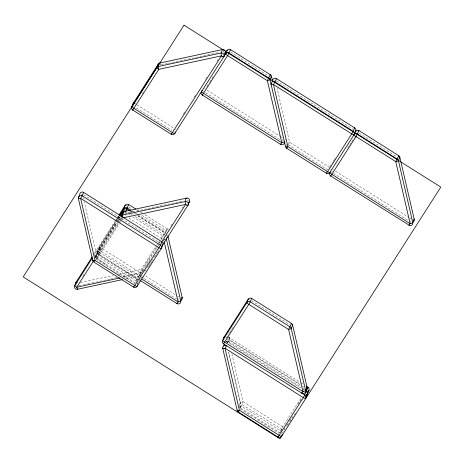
<?xml version="1.0" encoding="UTF-8"?>
<svg xmlns="http://www.w3.org/2000/svg" width="464" height="464" viewBox="0 0 464 464"><rect width="100%" height="100%" fill="white"/><g stroke="black" fill="none" stroke-linecap="round" stroke-linejoin="round"><path stroke-width="0.35" stroke-dasharray="2.32 1.74" d="M78.886 285.696L78.88 285.406M228.317 341.475L227.499 342.832M161.13 239.679L165.613 232.563L167.191 228.793L144.31 214.409M280.163 431.88L279.809 432.738L240.027 407.688L242.974 401.691L231.872 353.864M227.604 342.722L227.969 342.235L227.783 342.71M226.171 341.144A2.529 2.488 22.4 0 1 228.317 341.417L229.744 337.931L300.075 382.33M167.191 228.804L168.229 230.15A2.529 2.488 22.4 0 0 167.179 228.833L160.179 239.639M138.974 277.263L99.83 252.578A2.529 0.458 32.6 0 0 97.51 251.662L97.243 252.433L116.226 222.36M77.882 288.196L78.062 287.767M135.401 282.883L96.889 258.552L98.31 255.107A2.529 2.488 22.4 0 1 97.51 251.662L96.094 255.107A2.529 2.488 22.4 0 0 96.889 258.552L106.639 264.747M115.867 221.398L99.284 247.358C98.449 249.22 96.141 252.602 98.652 254.289L137.564 278.823M136.033 281.335L137.843 277.669L157.882 246.291M140.169 275.587L140.348 275.152M140.702 274.294L141.526 272.229L141.114 269.485L156.287 245.729M138.98 281.874L139.159 281.445M139.42 280.801L139.687 280.157M139.954 279.508L140.134 279.079M166.651 235.509L166.559 235.724A2.529 0.458 32.6 0 1 166.454 235.787M285.035 140.267L285.389 139.409M285.986 145.574L286.52 144.281M239.18 405.449L240.335 402.653L228.636 352.234M280.337 431.45L282.24 427.57L301.588 397.271M283.463 431.561L283.643 431.131M283.997 430.273L286.213 426.19M96.228 254.672C94.61 256.435 97.086 260.385 98.055 256.888L119.068 223.99M99.064 247.788L99.284 247.358A2.529 0.458 32.6 0 1 101.604 248.275L140.749 272.96M97.301 252.068L97.51 251.662M303.328 389.54L303.862 388.629M125.297 212.616L125.466 212.292L126.463 212.918M288.243 144.472L289.6 142.245L277.002 87.951M178.611 299.738L179.261 298.654M328.089 169.418L328.268 169.111M410.663 221.485L411.185 220.603M95.549 258.129L96.802 256.093L84.204 201.805M125.141 212.889L124.787 213.481M282.35 140.377L283.046 139.229M240.085 407.798L241.199 405.994L228.746 352.35M173.176 129.932L173.414 129.537M332.653 171.634L332.891 171.239M279.972 432.686L280.157 432.309M227.783 342.368L227.604 342.664M329.127 167.713L329.376 167.324L289.6 142.245A2.529 0.383 -13.1 0 0 287.999 142.68M135.476 104.313L135.656 104.035A2.529 0.458 32.6 0 0 135.059 103.675M101.604 248.275L98.664 254.249A2.529 2.488 22.4 0 1 97.863 250.804L115.959 222.482M205.134 89.256L205.256 89.065A2.529 0.458 32.6 0 0 204.659 88.711M142.274 93.676L143.44 91.849M183.367 113.929L184.904 111.534M194.091 97.138L195.628 94.743M205.587 79.153L207.118 76.757M217.077 61.167L218.608 58.766M94.54 253.263L114.84 221.479M115.124 221.032L116.754 218.486M117.061 218.005L118.668 215.487M93.885 255.507L115.716 221.328M116.099 220.731L117.247 218.927M117.636 218.329L118.784 216.531M116.058 221.096L117.375 219.037M117.607 218.677L119.155 216.253M118.97 217.761L119.724 216.584M116.58 221.809L117.775 219.936M118.134 219.373L120.095 216.305M116.325 223.428L96.094 255.107A2.529 0.458 32.6 0 0 98.055 256.888M117.885 220.992L118.662 219.774M82.685 276.364L84.599 273.366M94.94 257.178L116.771 222.998M117.154 222.401L118.303 220.603M119.074 219.402L120.222 217.604M124.433 211.01L125.199 209.809M95.462 257.885L117.81 222.906M118.065 222.505L121.203 217.599M120.182 220.719L98.675 254.284L137.814 278.934M120.454 220.296L121.69 218.358M119.845 222.772L120.623 221.554M121.794 219.721L122.571 218.503M206.764 86.704L209.403 82.575M209.78 81.983L213.55 76.084M156.675 245.12L157.847 243.293M158.236 242.684L159.79 240.248M156.461 246.987L139.339 273.795L123.679 277.159M158.792 243.333L159.575 242.115M158.265 245.688L160.561 242.092M170.903 225.904L172.817 222.906M182.393 207.913L183.158 206.718M140.024 275.778L142.703 271.579M142.982 271.144L145.621 267.015M146.375 265.831L149.762 260.524M163.45 240.596L165.004 238.16M144.907 271.452L146.438 269.056M147.204 267.856L155.631 254.666M156.014 254.063L158.694 249.87M141.218 278.446L142.773 276.016M148.851 266.504L152.679 260.507M155.162 256.621L159.013 250.589M329.753 166.733L332.392 162.603M333.146 161.426L333.9 160.242M334.277 159.651L335.402 157.882M226.449 337.844L229.088 333.715M229.465 333.123L232.104 328.993M232.481 328.402L233.235 327.224M347.6 148.19L350.993 142.883M351.747 141.7L354.386 137.57M282.1 429.304L280.969 431.073L241.199 405.994A2.529 0.383 -13.1 0 1 239.511 406.244M297.929 404.521L301.699 398.622M286.59 425.598L289.229 421.469M289.606 420.877L292.245 416.747M287.489 425.418L289.014 423.023M289.762 421.851L295.348 413.111M239.557 407.276A2.529 2.488 22.4 0 0 240.033 407.665L241.199 405.994A2.529 0.383 -13.1 0 0 239.494 406.464M140.319 278.603L139.635 279.345L140.058 278.893A2.529 2.488 22.4 0 1 139.734 279.276M228.468 337.543L229.744 337.931L228.572 339.642A2.529 0.383 -13.1 0 0 227.389 339.944M227.969 342.252L226.165 341.922A2.529 2.488 22.4 0 1 227.963 342.281L227.331 341.951M282.315 432.883L282.431 432.808A2.529 2.488 22.4 0 1 281.961 433.011L282.315 432.883L281.712 433.08M137.437 283.15A2.529 2.488 22.4 0 0 138.005 282.924L137.408 283.185M161.217 64.902L167.742 63.498M168.391 63.359L175.572 61.816M176.221 61.677L178.182 61.254M180.136 60.836L186.661 59.433M187.966 59.148L194.491 57.745M195.796 57.466L202.977 55.924M203.626 55.779L210.807 54.236M211.456 54.097L218.637 52.554M125.384 213.452L131.909 212.048M132.565 211.909L135.175 211.346M136.48 211.068L143.005 209.664M144.31 209.38L150.835 207.976M152.14 207.698L159.314 206.155M159.97 206.016L167.144 204.467M167.8 204.328L178.24 202.084M179.545 201.805L183.46 200.964M80.429 282.541L113.054 275.523M118.274 274.398L141.114 269.485A2.529 0.458 32.6 0 1 142.877 270.872M78.857 285.83L81.467 285.267M83.427 284.844L90.602 283.301M91.907 283.023L98.432 281.619M99.737 281.335L110.177 279.09M110.832 278.951L116.702 277.687M122.577 276.428L141.497 272.356A2.529 2.488 22.4 0 0 142.686 271.736M125.529 278.957L140.082 275.802M137.727 279.624L136.851 279.351L137.286 279.508M282.124 429.525L241.454 404.219A2.529 2.488 22.4 0 1 240.335 402.653A2.529 0.383 -13.1 0 1 242.974 401.691L283.028 426.95M281.683 429.409L281.248 429.252A2.529 2.488 22.4 0 0 281.868 429.589M229.106 337.647L229.744 337.931M357.222 131.927L356.978 131.793A2.256 0.412 32.6 0 0 356.758 131.677M125.17 210.186L124.926 210.047A2.256 0.412 32.6 0 0 124.706 209.931M230.869 52.246L268.656 76.067M276.428 80.968L352.884 129.178M359.269 133.203L396.552 156.716M207.095 90.219L280.494 136.503M281.103 136.886L282.327 137.657M335.489 171.181L408.888 217.459M409.503 217.842L411.336 219.002M205.575 92.748L280.198 139.797M288.086 144.774L327.857 169.853M333.361 173.321L408.593 220.76M136.863 104.789L174.174 128.319M136.549 108.077L172.057 130.471M137.089 209.856L138.44 210.662M140.696 212.135L142.042 212.93M128.702 206.973L131.712 208.87M141.943 215.319L166.019 230.498A2.529 0.458 32.6 0 1 166.982 231.165M132.054 211.021L133.261 211.781M135.668 213.301L136.868 214.061M137.472 214.438L165.758 232.273A2.529 2.488 22.4 0 1 166.129 232.557M130.454 211.05L131.643 211.799M134.015 213.295L135.204 214.043M138.15 215.899L166.669 233.885M130.367 211.045L131.857 211.984M137.825 215.743L165.665 233.299M128.134 212.036L129.334 212.79M130.541 213.55L132.344 214.693M135.355 216.589L164.5 234.97M128.946 214.484L129.943 215.116M132.924 216.995L164.244 236.744M125.442 215.76L126.434 216.386M128.922 217.958L162.232 238.96M83.624 194.816L160.08 243.026M251.569 300.713L289.849 324.846M145.644 276.045L176.836 295.713M177.451 296.102L178.669 296.873M141.068 276.643L100.085 250.804A2.529 2.488 22.4 0 1 99.284 247.358M141.677 277.031L143.515 278.185M144.124 278.574L176.54 299.013M300.689 382.713L304.43 385.027M136.573 281.172L96.802 256.093A2.529 0.383 -13.1 0 0 95.103 256.563M227.673 338.616L299.848 384.122M300.138 384.766L228.572 339.642L229.471 343.522M302.586 386.309L303.804 387.08M228.317 341.417L301.101 387.312M303.549 388.855L304.773 389.627M95.781 258.935L135.059 283.701M226.159 341.144L300.852 388.194M240.178 408.836L278.957 433.289M239.639 407.409L240.045 407.694M97.823 253.39L97.585 252.868L97.869 253.501M139.838 275.517L139.339 273.795A2.529 0.458 32.6 0 0 140.43 274.41M160.393 64.357L160.538 64.925M223.062 50.994L223.201 51.574A2.529 0.458 32.6 0 1 224.164 52.241M187.346 200.001L187.375 200.117A2.529 0.458 32.6 0 1 188.517 200.929M163.722 239.9L164.024 241.193M83.3 197.925L83.601 199.218M284.705 428.55A2.529 2.488 22.4 0 1 284.258 429.072M228.514 337.583A2.529 2.488 22.4 0 1 229.738 337.978M226.061 337.606A2.529 0.458 32.6 0 1 226.258 337.722M303.891 390.033A2.529 2.488 22.4 0 1 303.381 389.83M81.333 194.317A2.529 0.383 -13.1 0 1 81.803 194.19M138.086 283.481A2.529 2.488 22.4 0 1 136.961 284.043M137.153 279.572A2.529 2.488 22.4 0 1 136.828 279.398L98.31 255.107L99.83 252.578A2.529 0.458 32.6 0 1 97.863 250.804M138.347 276.869A2.529 0.458 32.6 0 1 138.927 277.257M138.603 282.147A2.529 0.458 32.6 0 1 138.075 281.979M165.329 239.465A2.529 0.383 -13.1 0 1 164.082 239.818M167.023 235.358A2.529 0.383 -13.1 0 1 167.62 235.364M179.04 300.469A2.529 2.488 22.4 0 1 178.692 300.341M164.766 235.115A2.529 0.458 32.6 0 1 164.244 234.801M126.498 205.639A2.529 0.458 32.6 0 1 127.107 205.975M76.595 285.215A2.529 2.488 22.4 0 1 76.235 284.815M125.251 210.204A2.529 0.458 32.6 0 1 124.955 209.995M175.636 129.398A2.529 0.458 32.6 0 1 175.775 129.526M133.951 106.43A2.529 2.488 22.4 0 1 133.603 106.111M160.08 64.757A2.529 0.458 32.6 0 1 160.405 64.943M202.942 88.143A2.529 0.458 32.6 0 1 203.006 88.09M203.539 91.454A2.529 2.488 22.4 0 1 203.099 91.014M283.063 141.329A2.529 2.488 22.4 0 1 282.518 141.195M273.801 80.568A2.529 0.383 -13.1 0 1 274.363 80.4M330.693 169.783A2.529 2.488 22.4 0 1 330.484 169.917M331.748 172.248A2.529 2.488 22.4 0 1 331.284 171.663M332.856 169.557A2.529 0.458 32.6 0 1 333.459 169.905M410.918 222.157A2.529 2.488 22.4 0 1 410.582 222.007M99.134 247.706L99.018 248.13L99.308 247.324L99.134 247.706M166.675 235.526L166.559 235.724A2.529 2.488 22.4 0 0 166.675 235.526M96.524 258.326L96.06 257.7L96.524 258.326"/><path stroke-width="0.7" d="M82.145 195.878L80.626 198.354L95.027 260.397L135.123 285.673A2.836 0.516 32.6 0 0 135.848 286.073L136.538 286.381A2.256 0.412 32.6 0 0 136.921 286.474L161.24 248.634L162.655 245.195A2.529 2.488 22.4 0 0 161.855 241.744L161.588 242.057M202.31 95.074L202.495 94.604M330.704 176.036L330.896 175.566M326.43 173.327L326.615 172.863M132.704 110.049L132.895 109.574M282.222 434.577L281.515 436.299A2.529 2.488 22.4 0 1 278.035 437.047L303.816 396.824L306.263 391.616A2.529 2.488 22.4 0 1 307.052 395.096L305.631 398.535A2.529 0.458 32.6 0 1 303.317 397.619L225.023 348.255A2.529 0.383 -13.1 0 1 222.743 348.354L237.139 410.396A2.529 2.488 22.4 0 0 238.258 411.968L278.029 437.065L278.209 436.612M78.613 197.803L78.346 198.453L92.742 260.501A2.529 2.488 22.4 0 0 93.861 262.067L133.655 287.17L134.734 285.58M78.967 196.945L79.141 196.516M79.321 196.081L79.588 195.437M79.709 194.66A2.529 2.488 22.4 0 1 83.566 192.38L161.855 241.744L160.44 245.189A2.529 2.488 22.4 0 1 161.24 248.634A2.529 0.458 32.6 0 1 158.92 247.718L80.626 198.354A2.529 0.383 -13.1 0 1 78.346 198.453A2.529 2.488 22.4 0 1 82.145 195.825L83.572 192.34L83.3 192.688M77.616 288.84L77.43 289.292L122.461 279.589M93.009 259.852L92.742 260.501A2.529 0.383 -13.1 0 0 95.027 260.397L93.954 261.853M121.667 216.961A2.529 0.458 32.6 0 1 121 216.12L122.415 212.674A2.529 2.488 22.4 0 1 123.992 211.584L124.259 211.926M125.819 211.433L126.898 208.806L126.62 209.16M171.419 133.864L171.233 134.311L172.335 132.727M175.34 132.037L174.719 133.545A2.529 2.488 22.4 0 1 171.239 134.293L132.721 110.003A2.529 2.488 22.4 0 1 131.921 106.558L133.342 103.112L158.247 64.125A2.529 2.488 22.4 0 1 159.819 63.034L222.494 49.526L222.726 49.909M230.272 49.944L230.55 49.59L228.195 54.671L202.316 95.079A2.529 2.488 22.4 0 1 201.521 91.588L202.055 90.294M225.168 53.348L223.747 56.794A2.529 2.488 22.4 0 0 221.038 53.006L222.459 49.567A2.529 2.488 22.4 0 1 225.168 53.348A2.529 0.458 32.6 0 0 224.796 52.78M133.812 286.717L133.638 287.146A2.529 2.488 22.4 0 0 137.118 286.398L137.472 285.534M137.559 285.319L137.825 284.676M166.628 238.293L166.361 238.937A2.529 0.383 -13.1 0 1 165.845 239.267M166.802 237.864L166.982 237.435M162.255 245.514L187.92 205.343L189.335 201.898A2.529 0.458 32.6 0 0 189.086 201.446M176.929 303.613L177.138 303.183M408.97 225.365L409.016 225.347A2.529 2.488 22.4 0 0 412.809 222.732L398.414 160.683A2.529 2.488 22.4 0 0 397.294 159.117L357.518 134.038A2.529 2.488 22.4 0 0 354.038 134.786A2.529 0.458 32.6 0 1 351.724 133.87L273.429 84.5A2.529 0.383 -13.1 0 1 271.144 84.599L271.237 84.384M271.498 83.74L271.678 83.311M272.478 81.374L272.565 81.159A2.529 0.383 -13.1 0 1 272.594 81.113A2.529 2.488 22.4 0 1 276.364 78.532L354.658 127.896A2.529 2.488 22.4 0 1 355.459 131.341L354.038 134.786L329.724 172.625A2.256 0.412 32.6 0 1 329.336 172.527L328.651 172.225A2.836 0.516 32.6 0 1 327.92 171.825L287.831 146.549A2.529 0.383 -13.1 0 1 285.546 146.647L270.013 79.727A2.529 2.488 22.4 0 0 268.894 78.155L229.123 53.082A2.529 2.488 22.4 0 0 225.643 53.83L174.719 133.545A2.529 0.458 32.6 0 1 172.405 132.623L133.881 108.338A2.529 0.458 32.6 0 1 131.921 106.558L156.826 67.57L158.247 64.125A2.529 0.458 32.6 0 1 158.937 64.194M280.598 144.397L280.79 143.968M202.321 95.033L280.61 144.403A2.529 2.488 22.4 0 0 284.415 141.775L284.589 141.346M285.633 146.433L285.546 146.647A2.529 2.488 22.4 0 0 286.665 148.219L326.459 173.316M286.845 147.784L286.671 148.254L287.831 146.549L273.429 84.5C274.207 83.653 277.124 78.08 276.097 78.839M223.602 343.604L249.325 303.555L251.743 298.375L251.471 298.729M222.917 347.919L222.743 348.354A2.529 2.488 22.4 0 1 226.542 345.726L226.629 345.512M223.718 345.982L223.892 345.552M330.095 172.115L329.916 172.544A2.529 2.488 22.4 0 0 330.716 175.995L356.526 135.732L358.95 130.552L398.709 155.672A2.529 2.488 22.4 0 1 399.835 157.244L414.23 219.286A2.529 2.488 22.4 0 1 413.233 221.867M237.319 409.967L237.139 410.396A2.529 0.383 -13.1 0 0 239.424 410.298L279.519 435.574A2.836 0.516 32.6 0 0 280.244 435.974L280.929 436.276A2.256 0.412 32.6 0 0 281.317 436.375L281.515 436.299M238.351 411.754L239.424 410.298L225.023 348.255L226.542 345.779M301.983 392.753L301.774 393.182M306.252 391.61C305.445 392.996 309.059 385.659 307.76 387.649M330.716 175.995L409.097 225.144M223.718 56.846L222.975 56.712A2.117 0.342 32 0 1 222.552 56.527M187.903 205.372L187.143 205.262M126.672 208.991L128.673 204.502L135.882 209.096M92.243 256.859L76.154 282.042L74.762 285.54A2.529 2.488 22.4 0 0 77.442 289.269L76.699 287.262L75.632 286.532A2.117 0.423 32.1 0 1 75.267 286.213L74.762 285.54L92.353 257.903M119.051 214.884L125.181 205.291A2.529 2.488 22.4 0 1 128.661 204.543L128.395 204.856M119.55 215.331L123.76 208.736L125.181 205.291A2.529 0.458 32.6 0 1 125.935 205.384M172.405 132.623L221.427 55.877L221.038 53.006L158.398 66.48A2.529 2.488 22.4 0 0 156.826 67.57A2.529 0.458 32.6 0 0 158.787 69.351L221.427 55.877L222.534 56.509M119.637 215.499L123.459 209.548A2.836 0.516 32.6 0 1 123.749 209.554L124.143 209.676M120.478 215.4L123.407 209.595A2.529 2.488 22.4 0 1 126.887 208.846L129.375 210.418M120.86 215.11L122.415 212.674A2.529 0.458 32.6 0 1 123.233 212.79M224.402 54.549L227.116 50.338A2.836 0.516 32.6 0 1 227.406 50.344L227.65 50.408M93.548 260.884L76.699 287.262L119.764 278M161.472 242.196L185.6 204.427C184.695 203.528 185.646 196.255 186.899 198.459M134.798 285.476L160.44 245.189L82.145 195.825M188.57 203.099L189.335 201.898A2.529 2.488 22.4 0 0 186.632 198.111L123.992 211.584L122.56 215.081L122.856 217.419M161.147 247.556L162.655 245.195A2.529 0.458 32.6 0 0 162.156 244.493M327.601 171.628L352.321 132.913L354.67 127.855L354.299 128.337M354.705 132.524L355.511 131.295A2.836 0.516 32.6 0 1 355.801 131.3L356.05 131.37M307.319 393.147L308.827 390.787A2.529 2.488 22.4 0 0 308.026 387.341L306.194 386.187M305.898 396.592L308.827 390.787A2.529 0.458 32.6 0 0 308.328 390.091M305.921 396.865L307.052 395.096A2.529 0.458 32.6 0 0 306.803 394.638M327.538 171.726L326.494 173.275A2.529 2.488 22.4 0 0 329.916 172.544A2.529 0.458 32.6 0 0 331.882 174.325L410.17 223.694A2.529 0.383 -13.1 0 0 412.809 222.732L414.23 219.286A2.529 0.383 -13.1 0 0 413.633 219.141M398.344 156.124L398.721 155.631L395.775 161.646L410.17 223.694L409.062 225.313M358.672 130.906L358.95 130.564A2.529 2.488 22.4 0 0 355.459 131.341A2.529 0.458 32.6 0 0 355.209 130.889M270.077 74.982L270.326 74.675L267.374 80.684L281.776 142.732L280.616 144.391M291.27 323.762L291.514 323.454L288.573 329.469L302.969 391.517L301.832 393.159A2.529 2.488 22.4 0 0 305.608 390.555L307.029 387.109L292.627 325.061A2.529 2.488 22.4 0 0 291.508 323.495L251.737 298.416A2.529 2.488 22.4 0 0 248.257 299.164L224.135 336.928L222.714 340.367A2.529 2.488 22.4 0 0 223.515 343.818L304.836 395.09A2.529 2.488 22.4 0 1 305.631 398.535M132.739 110.038L158.787 69.351C157.882 68.452 158.833 61.178 160.086 63.382M140.261 280.471L176.958 303.613L178.118 301.948A2.529 0.383 -13.1 0 0 180.757 300.985L182.178 297.54L167.927 236.141M176.941 303.607L176.964 303.601A2.529 2.488 22.4 0 0 180.757 300.985L166.361 238.937A2.529 2.488 22.4 0 0 166.292 238.705M122.96 217.894L185.6 204.427L186.708 205.059M248.994 299.245L248.6 299.123A2.836 0.516 32.6 0 0 248.31 299.118L246.836 302.609L222.714 340.367A2.529 0.458 32.6 0 0 224.68 342.148L302.969 391.517A2.529 0.383 -13.1 0 0 305.608 390.555L291.212 328.506A2.529 2.488 22.4 0 0 290.087 326.94L250.316 301.861A2.529 2.488 22.4 0 0 246.836 302.609L246.9 302.847A2.256 0.412 32.6 0 0 247.19 303.178L247.793 303.688A2.836 0.516 32.6 0 0 248.478 304.181L288.573 329.469A2.529 0.383 -13.1 0 0 291.212 328.506L292.627 325.061A2.529 0.383 -13.1 0 0 292.111 324.91M130.854 210.267L127.24 207.988A2.529 2.488 22.4 0 0 123.76 208.736A2.529 0.458 32.6 0 0 124.12 209.299M142.03 279.195L178.118 301.948L164.175 241.837M272.635 81.455L271.434 76.282A2.529 2.488 22.4 0 0 270.315 74.716L230.538 49.636A2.529 2.488 22.4 0 0 227.058 50.385L225.707 54.068A2.256 0.412 32.6 0 0 225.997 54.398L226.6 54.909A2.836 0.516 32.6 0 0 227.285 55.402L267.374 80.684A2.529 0.383 -13.1 0 0 270.013 79.727L271.434 76.282A2.529 0.383 -13.1 0 0 270.912 76.131M306.605 390.787A2.529 2.488 22.4 0 1 307.406 394.232A2.529 0.458 32.6 0 1 306.948 394.243M223.88 339.039A2.529 2.488 22.4 0 1 224.135 336.928A2.529 0.458 32.6 0 1 225.063 337.09M306.507 386.959A2.529 0.383 -13.1 0 1 307.029 387.109A2.529 2.488 22.4 0 1 306.031 389.69M224.361 344.735A2.529 0.383 -13.1 0 0 224.158 344.909A2.529 2.488 22.4 0 1 224.118 344.01M187.92 205.343A2.529 2.488 22.4 0 0 185.211 201.556L122.571 215.029A2.529 2.488 22.4 0 0 121 216.12M187.166 205.279A2.117 0.342 32 0 1 186.725 205.076M123.563 211.955A2.529 2.488 22.4 0 0 121.986 213.04L122.049 213.278A2.256 0.412 32.6 0 0 122.339 213.614M181.656 297.389A2.529 0.383 -13.1 0 1 182.178 297.54A2.529 2.488 22.4 0 1 181.18 300.121M77.273 282.292A2.529 0.458 32.6 0 0 76.154 282.042A2.529 2.488 22.4 0 0 75.852 283.991M134.27 103.281A2.529 0.458 32.6 0 0 133.342 103.112A2.529 2.488 22.4 0 0 133.017 104.992M201.521 91.588A2.529 0.458 32.6 0 0 203.481 93.368L281.776 142.732A2.529 0.383 -13.1 0 0 284.415 141.775M271.144 84.599A2.529 2.488 22.4 0 1 274.949 81.971L353.237 131.341A2.529 2.488 22.4 0 1 354.038 134.786L354.102 135.024A2.256 0.412 32.6 0 0 354.392 135.36L354.995 135.865A2.836 0.516 32.6 0 0 355.685 136.358L395.775 161.646A2.529 0.383 -13.1 0 0 398.414 160.683L399.835 157.244A2.529 0.383 -13.1 0 0 399.313 157.087M184.005 25.172L23.2 276.909L279.995 438.828L440.8 187.091L184.005 25.172"/></g></svg>
